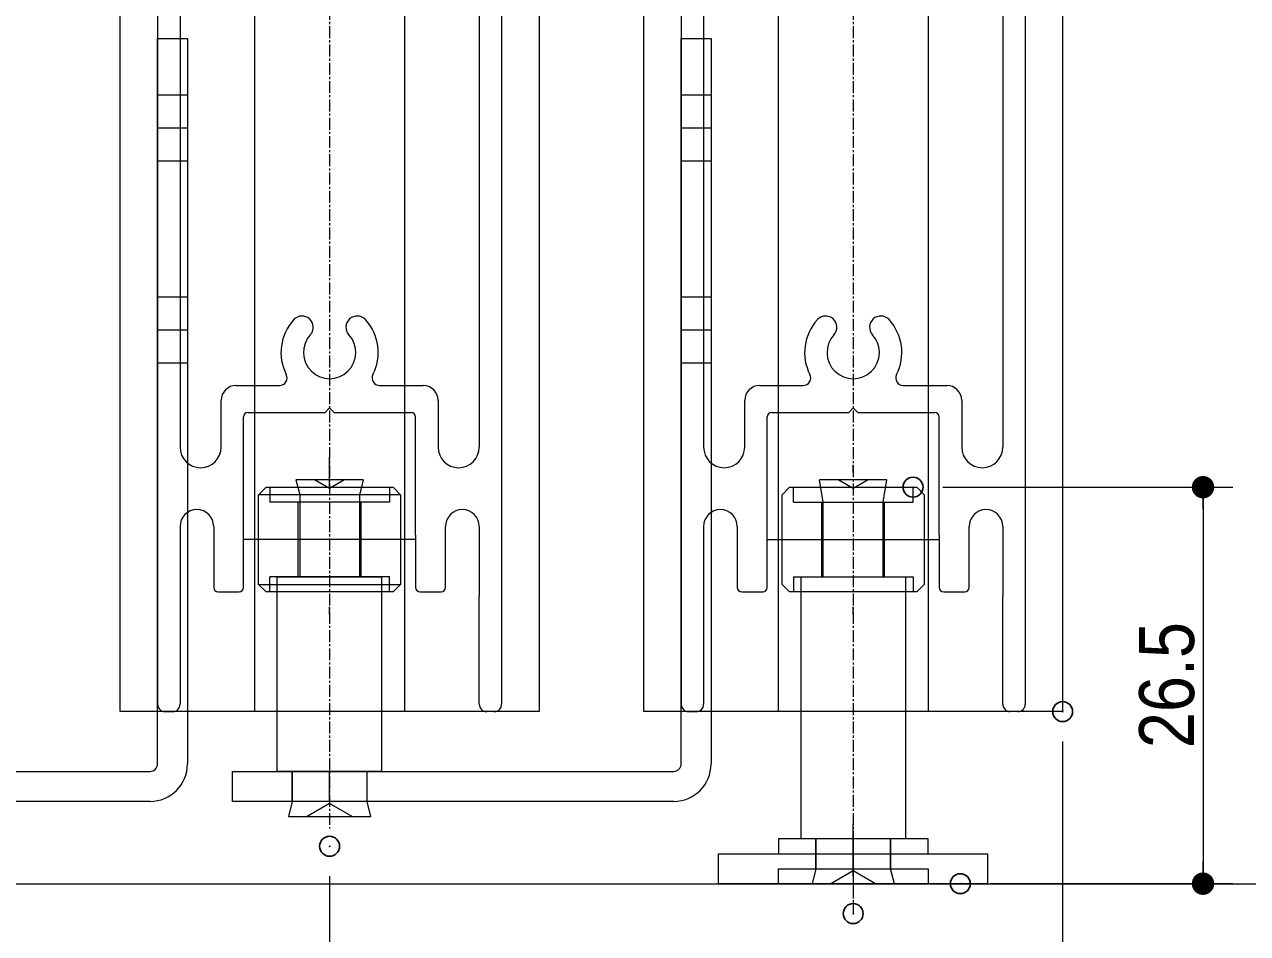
# Model space of a CAD drawing. Units: millimetres, scale not verified. Extents: x -4547 to 4547, y -2305 to 2305.
# Drawn here: x 594 to 1207, y -1731 to -1275 of the extents above; entities that cross this region are included whole.
import ezdxf
from ezdxf.enums import TextEntityAlignment as Align

# ---------------------------------------------------------------- set-up
doc = ezdxf.new("R2010")
doc.units = ezdxf.units.MM
doc.header["$LTSCALE"] = 20
doc.header["$PDMODE"] = 32
doc.header["$PDSIZE"] = 10
doc.linetypes.add('USER4', pattern=[9.172222, 5.997222, -1.058333, 1.058333, -1.058333])
for name, color, linetype, lineweight in [('0-1_3一般', 7, 'Continuous', 15), ('0-2_2寸法-1', 7, 'Continuous', 15), ('0-3_0', 7, 'Continuous', 25)]:
    doc.layers.add(name, color=color, linetype=linetype, lineweight=lineweight)
doc.layers.add('0-4_Defpoints', color=7, linetype='Continuous')
doc.styles.add('ＭＳ Ｐゴシック', font='')
doc.styles.get('ＭＳ Ｐゴシック').set_extended_font_data('MS PGothic')

# ---------------------------------------------------------------- blocks, each defined once
blk = doc.blocks.new('グループ-42')
at = {"layer": '0-1_3一般', "linetype": 'USER4', "lineweight": 5}
for p, q in [((41747.6, -20697.1), (41747.6, -33143.2)), ((46997.6, -20697.1), (46997.6, -33996.3))]:
    blk.add_line(p, q, dxfattribs=at)
at = {"layer": '0-1_3一般', "lineweight": 5}
for p, q in [((40247.6, -24021.3), (40247.6, -29320)), ((43247.6, -24021.3), (43247.6, -29320)), ((45497.6, -24021.3), (45497.6, -29320)), ((48497.6, -24021.3), (48497.6, -29320)), ((40022.6, -24516), (40022.6, -31896.3)), ((43472.6, -24516), (43472.6, -31896.3)), ((45272.6, -24516), (45272.6, -31896.3)), ((48722.6, -24516), (48722.6, -31896.3)), ((40810.1, -28701.3), (41246.2, -28701.3)), ((42248.9, -28701.3), (42685.1, -28701.3)), ((46060.1, -28701.3), (46496.2, -28701.3)), ((47498.9, -28701.3), (47935.1, -28701.3)), ((40660.1, -29320), (40660.1, -28851.3)), ((41747.6, -28926.3), (41702.6, -28971.3)), ((41792.6, -28971.3), (41747.6, -28926.3)), ((42835.1, -28851.3), (42835.1, -29320)), ((45910.1, -29320), (45910.1, -28851.3)), ((46997.6, -28926.3), (46952.6, -28971.3)), ((47042.6, -28971.3), (46997.6, -28926.3)), ((48085.1, -28851.3), (48085.1, -29320)), ((40885.1, -30726.3), (40885.1, -29016.3)), ((40930.1, -28971.3), (41702.6, -28971.3)), ((41792.6, -28971.3), (42565.1, -28971.3)), ((42610.1, -30201.3), (42610.1, -29016.3)), ((46135.1, -30726.3), (46135.1, -29016.3)), ((46180.1, -28971.3), (46952.6, -28971.3)), ((47042.6, -28971.3), (47815.1, -28971.3)), ((47860.1, -30201.3), (47860.1, -29016.3)), ((40247.6, -30115), (40247.6, -31896.3)), ((40585.1, -30115), (40585.1, -30726.3)), ((42910.1, -30726.3), (42910.1, -30115)), ((43247.6, -30115), (43247.6, -30816.3)), ((45497.6, -30115), (45497.6, -31896.3)), ((45835.1, -30115), (45835.1, -30726.3)), ((48160.1, -30726.3), (48160.1, -30115)), ((48497.6, -30115), (48497.6, -30816.3)), ((42610.1, -30201.3), (42610.1, -30726.3)), ((47860.1, -30201.3), (47860.1, -30726.3)), ((40630.1, -30771.3), (40840.1, -30771.3)), ((42655.1, -30771.3), (42865.1, -30771.3)), ((45880.1, -30771.3), (46090.1, -30771.3)), ((47905.1, -30771.3), (48115.1, -30771.3)), ((43247.6, -31896.3), (43247.6, -30816.3)), ((48497.6, -31896.3), (48497.6, -30816.3)), ((40097.6, -31971.3), (40172.6, -31971.3)), ((43397.6, -31971.3), (43322.6, -31971.3)), ((45347.6, -31971.3), (45422.6, -31971.3)), ((48647.6, -31971.3), (48572.6, -31971.3))]:
    blk.add_line(p, q, dxfattribs=at)
for centre, radius, start, end in [((41747.6, -28371.3), 487.5, 137.4576, 206.95775), ((41471.3, -28117.7), 112.5, 317.4576, 137.4576), ((42023.8, -28117.7), 112.5, 42.5424, 222.5424), ((41747.6, -28371.3), 487.5, 333.04225, 42.5424), ((46997.6, -28371.3), 487.5, 137.4576, 206.95775), ((46721.3, -28117.7), 112.5, 317.4576, 137.4576), ((47273.8, -28117.7), 112.5, 42.5424, 222.5424), ((46997.6, -28371.3), 487.5, 333.04225, 42.5424), ((41747.6, -28371.3), 262.5, 137.4576, 42.5424), ((46997.6, -28371.3), 262.5, 137.4576, 42.5424), ((41246.2, -28626.3), 75, 270, 26.95775), ((42248.9, -28626.3), 75, 153.04225, 270), ((46496.2, -28626.3), 75, 270, 26.95775), ((47498.9, -28626.3), 75, 153.04225, 270), ((40810.1, -28851.3), 150, 90, 180), ((42685.1, -28851.3), 150, 0, 90), ((46060.1, -28851.3), 150, 90, 180), ((47935.1, -28851.3), 150, 0, 90), ((40930.1, -29016.3), 45, 90, 180), ((42565.1, -29016.3), 45, 0, 90), ((46180.1, -29016.3), 45, 90, 180), ((47815.1, -29016.3), 45, 0, 90), ((40453.8, -29320), 206.2, 180, 270), ((40453.8, -29320), 206.2, 270, 0), ((43041.3, -29320), 206.2, 180, 0), ((45703.8, -29320), 206.2, 180, 270), ((45703.8, -29320), 206.2, 270, 0), ((48291.3, -29320), 206.2, 180, 0), ((40416.3, -30115), 168.8, 90, 180), ((40416.3, -30115), 168.8, 0, 90), ((43078.8, -30115), 168.8, 0, 180), ((45666.3, -30115), 168.8, 90, 180), ((45666.3, -30115), 168.8, 0, 90), ((48328.8, -30115), 168.8, 0, 180), ((40630.1, -30726.3), 45, 180, 270), ((40840.1, -30726.3), 45, 270, 0), ((42655.1, -30726.3), 45, 180, 270), ((42865.1, -30726.3), 45, 270, 0), ((45880.1, -30726.3), 45, 180, 270), ((46090.1, -30726.3), 45, 270, 0), ((47905.1, -30726.3), 45, 180, 270), ((48115.1, -30726.3), 45, 270, 0), ((40097.6, -31896.3), 75, 180, 270), ((40172.6, -31896.3), 75, 270, 0), ((43322.6, -31896.3), 75, 180, 270), ((43397.6, -31896.3), 75, 270, 0), ((45347.6, -31896.3), 75, 180, 270), ((45422.6, -31896.3), 75, 270, 0), ((48572.6, -31896.3), 75, 180, 270), ((48647.6, -31896.3), 75, 270, 0)]:
    blk.add_arc(centre, radius, start, end, dxfattribs=at)
blk = doc.blocks.new('グループ-44')
at = {"layer": '0-1_3一般', "lineweight": 5}
for p, q in [((46997.6, -29571.3), (46997.6, -29496.3)), ((46697.6, -29871.3), (46660.1, -29646.3)), ((46997.6, -29732.9), (46847.6, -29646.3)), ((47147.6, -29646.3), (46997.6, -29732.9)), ((47335.1, -29646.3), (47147.6, -29646.3)), ((47297.6, -29871.3), (47335.1, -29646.3)), ((46285.1, -29796.3), (46360.1, -29721.3)), ((46285.1, -30696.3), (46285.1, -29796.3)), ((46360.1, -29721.3), (46397.6, -29721.3)), ((46397.6, -29721.3), (46672.6, -29721.3)), ((46397.6, -29871.3), (46397.6, -29721.3)), ((47597.6, -29721.3), (47635.1, -29721.3)), ((47597.6, -29871.3), (47597.6, -29721.3)), ((47710.1, -29796.3), (47635.1, -29721.3)), ((47710.1, -29796.3), (47710.1, -30696.3)), ((46397.6, -29871.3), (46682.6, -29871.3)), ((46682.6, -30621.3), (46682.6, -29871.3)), ((46682.6, -29871.3), (47312.6, -29871.3)), ((46697.6, -30621.3), (46697.6, -29871.3)), ((47297.6, -30621.3), (47297.6, -29871.3)), ((47312.6, -29871.3), (47597.6, -29871.3)), ((46135.1, -30246.3), (47860.1, -30246.3)), ((46397.6, -30621.3), (46397.6, -30771.3)), ((46397.6, -30621.3), (46682.6, -30621.3)), ((46472.6, -30621.3), (46472.6, -33246.3)), ((46472.6, -30621.3), (46697.6, -30621.3)), ((47297.6, -30621.3), (47522.6, -30621.3)), ((47312.6, -30621.3), (47597.6, -30621.3)), ((47522.6, -30621.3), (47522.6, -33246.3)), ((47597.6, -30621.3), (47597.6, -30771.3)), ((46285.1, -30696.3), (46360.1, -30771.3)), ((46397.6, -30771.3), (46360.1, -30771.3)), ((47597.6, -30771.3), (47522.6, -30771.3)), ((47635.1, -30771.3), (47597.6, -30771.3)), ((47710.1, -30696.3), (47635.1, -30771.3)), ((46997.6, -30996.3), (46997.6, -30921.3)), ((46997.6, -33621.3), (46997.6, -33096.3)), ((46247.6, -33246.3), (46247.6, -33396.3)), ((47747.6, -33246.3), (46247.6, -33246.3)), ((46622.6, -33246.3), (46472.6, -33246.3)), ((46622.6, -33246.3), (46622.6, -33546.3)), ((46622.6, -33546.3), (46622.6, -33246.3)), ((46997.6, -33246.3), (46997.6, -33846.3)), ((47372.6, -33546.3), (47372.6, -33246.3)), ((47522.6, -33246.3), (47372.6, -33246.3)), ((47372.6, -33246.3), (47372.6, -33546.3)), ((47747.6, -33396.3), (47747.6, -33246.3)), ((45647.6, -33696.3), (45647.6, -33396.3)), ((45647.6, -33396.3), (45923.5, -33396.3)), ((45923.5, -33396.3), (46622.6, -33396.3)), ((46622.6, -33396.3), (47372.6, -33396.3)), ((47372.6, -33396.3), (48071.6, -33396.3)), ((48071.6, -33396.3), (48347.6, -33396.3)), ((48347.6, -33696.3), (48347.6, -33396.3)), ((46247.6, -33546.3), (47747.6, -33546.3)), ((46247.6, -33696.3), (46247.6, -33546.3)), ((46622.6, -33546.3), (46585.1, -33696.3)), ((46997.6, -33566.4), (46772.6, -33696.3)), ((47222.6, -33696.3), (46997.6, -33566.4)), ((47410.1, -33696.3), (47372.6, -33546.3)), ((47747.6, -33546.3), (47747.6, -33696.3)), ((45923.5, -33696.3), (45647.6, -33696.3)), ((46547.6, -33696.3), (45923.5, -33696.3)), ((47447.6, -33696.3), (46547.6, -33696.3)), ((46585.1, -33696.3), (46772.6, -33696.3)), ((46622.6, -33696.3), (47372.6, -33696.3)), ((46772.6, -33696.3), (47222.6, -33696.3)), ((47222.6, -33696.3), (47410.1, -33696.3)), ((48071.6, -33696.3), (47447.6, -33696.3)), ((48347.6, -33696.3), (48071.6, -33696.3))]:
    blk.add_line(p, q, dxfattribs=at)
for points in [[(47147.6, -29646.3), (46847.6, -29646.3), (46660.1, -29646.3)], [(46672.6, -29721.3), (47322.6, -29721.3), (47597.6, -29721.3)], [(46682.6, -30621.3), (47312.6, -30621.3), (47312.6, -29871.3)], [(47522.6, -30771.3), (46472.6, -30771.3), (46397.6, -30771.3)]]:
    blk.add_lwpolyline(points, dxfattribs=at)
blk = doc.blocks.new('グループ-49')
at = {"layer": '0-1_3一般', "lineweight": 5}
for p, q in [((40322.6, -25221.3), (40322.6, -27816.3)), ((45272.5, -25221.3), (45572.5, -25221.3)), ((45272.5, -27816.3), (45272.5, -25221.3)), ((45572.5, -25221.3), (45572.5, -27816.3)), ((40322.6, -25791.3), (40022.6, -25791.3)), ((40022.6, -26451.3), (40022.6, -25791.3)), ((40322.6, -25791.3), (40322.6, -26451.3)), ((45272.5, -26451.3), (45272.5, -25791.3)), ((45572.5, -25791.3), (45272.5, -25791.3)), ((40322.6, -26121.3), (40022.6, -26121.3)), ((45572.5, -26121.3), (45272.5, -26121.3)), ((40322.6, -26451.3), (40022.6, -26451.3)), ((40022.6, -28476.3), (40022.6, -27816.3)), ((40322.6, -27816.3), (40022.6, -27816.3)), ((45572.5, -27816.3), (45272.5, -27816.3)), ((45272.5, -28476.3), (45272.5, -27816.3)), ((45572.5, -27816.3), (45572.5, -28476.3)), ((40322.6, -28146.3), (40022.6, -28146.3)), ((45572.5, -28146.3), (45272.5, -28146.3)), ((40022.6, -32496.3), (40022.6, -28476.3)), ((40322.6, -28476.3), (40322.6, -32496.3)), ((45572.5, -28476.3), (45272.5, -28476.3)), ((45272.5, -32496.3), (45272.5, -28476.3)), ((45572.5, -28476.3), (45572.5, -32496.3)), ((36497.6, -29421.3), (36497.6, -29732.9)), ((41747.5, -29732.9), (41747.5, -29421.3)), ((36497.6, -29496.3), (36497.6, -29571.3)), ((41747.5, -29571.3), (41747.5, -29496.3)), ((36347.6, -29646.3), (36160.1, -29646.3)), ((36178.8, -29721.3), (36160.1, -29646.3)), ((36497.6, -29732.9), (36347.6, -29646.3)), ((36647.6, -29646.3), (36497.6, -29732.9)), ((36816.3, -29721.3), (36835.1, -29646.3)), ((41410, -29646.3), (41428.8, -29721.3)), ((41747.5, -29732.9), (41597.5, -29646.3)), ((41897.5, -29646.3), (41747.5, -29732.9)), ((42085, -29646.3), (41897.5, -29646.3)), ((42085, -29646.3), (42066.3, -29721.3)), ((35785.1, -30696.3), (35785.1, -29796.3)), ((35860.1, -29721.3), (35897.6, -29721.3)), ((36197.6, -29796.3), (36178.8, -29721.3)), ((36197.6, -30621.3), (36197.6, -29796.3)), ((37210.1, -29796.3), (37135.1, -29721.3)), ((37210.1, -29796.3), (37210.1, -30696.3)), ((41110, -29721.3), (41035, -29796.3)), ((41035, -30696.3), (41035, -29796.3)), ((42066.3, -29721.3), (42047.5, -29796.3)), ((42047.5, -29796.3), (42047.5, -30621.3)), ((42347.5, -29721.3), (42385, -29721.3)), ((42460, -29796.3), (42460, -30696.3)), ((36182.6, -29871.3), (35897.6, -29871.3)), ((36182.6, -29871.3), (36182.6, -30621.3)), ((36812.6, -29871.3), (36182.6, -29871.3)), ((42062.5, -29871.3), (41432.5, -29871.3)), ((42062.5, -30621.3), (42062.5, -29871.3)), ((42347.5, -29871.3), (42062.5, -29871.3)), ((37360.1, -30246.3), (35635.1, -30246.3)), ((42610, -30246.3), (40885, -30246.3)), ((35972.6, -30621.3), (35972.6, -30771.3)), ((35972.6, -30621.3), (36197.6, -30621.3)), ((36197.6, -30621.3), (36797.6, -30621.3)), ((36797.6, -30621.3), (37022.6, -30621.3)), ((37022.6, -30621.3), (37022.6, -30771.3)), ((41222.5, -30621.3), (41447.5, -30621.3)), ((41222.5, -30771.3), (41222.5, -30621.3)), ((41447.5, -30621.3), (42047.5, -30621.3)), ((42047.5, -30621.3), (42272.5, -30621.3)), ((42272.5, -30771.3), (42272.5, -30621.3)), ((35785.1, -30696.3), (37210.1, -30696.3)), ((35785.1, -30696.3), (35860.1, -30771.3)), ((35972.6, -30771.3), (35972.6, -32571.3)), ((37022.6, -30771.3), (37022.6, -32571.3)), ((37135.1, -30771.3), (37097.6, -30771.3)), ((37210.1, -30696.3), (37135.1, -30771.3)), ((41110, -30771.3), (41035, -30696.3)), ((41035, -30696.3), (42460, -30696.3)), ((41147.5, -30771.3), (41110, -30771.3)), ((41222.5, -32571.3), (41222.5, -30771.3)), ((42272.5, -32571.3), (42272.5, -30771.3)), ((42385, -30771.3), (42460, -30696.3)), ((36497.6, -30921.3), (36497.6, -30996.3)), ((41747.5, -30996.3), (41747.5, -30921.3)), ((35522.6, -32571.3), (36122.6, -32571.3)), ((37022.6, -32571.3), (35972.6, -32571.3)), ((36122.6, -32571.3), (36872.6, -32571.3)), ((36122.6, -32571.3), (36122.6, -32871.3)), ((36497.6, -32871.3), (36497.6, -32571.3)), ((36872.6, -32871.3), (36872.6, -32571.3)), ((36872.6, -32571.3), (39947.6, -32571.3)), ((36872.6, -32871.3), (36872.6, -32571.3)), ((40772.5, -32871.3), (40772.5, -32571.3)), ((40772.5, -32571.3), (41372.5, -32571.3)), ((42272.5, -32571.3), (41222.5, -32571.3)), ((41372.5, -32871.3), (41372.5, -32571.3)), ((41372.5, -32571.3), (42122.5, -32571.3)), ((41372.5, -32571.3), (41372.5, -32871.3)), ((41747.5, -32871.3), (41747.5, -32571.3)), ((42122.5, -32571.3), (45197.5, -32571.3)), ((42122.5, -32871.3), (42122.5, -32571.3)), ((42122.5, -32871.3), (42122.5, -32571.3)), ((36122.6, -32871.3), (36085.1, -33021.3)), ((36497.6, -32891.4), (36272.6, -33021.3)), ((36722.6, -33021.3), (36497.6, -32891.4)), ((39947.6, -32871.3), (36872.6, -32871.3)), ((36910.1, -33021.3), (36872.6, -32871.3)), ((41372.5, -32871.3), (40772.5, -32871.3)), ((41372.5, -32871.3), (41335, -33021.3)), ((42122.5, -32871.3), (41372.5, -32871.3)), ((41747.5, -32891.4), (41522.5, -33021.3)), ((41972.5, -33021.3), (41747.5, -32891.4)), ((45197.5, -32871.3), (42122.5, -32871.3)), ((42160, -33021.3), (42122.5, -32871.3)), ((36085.1, -33021.3), (36910.1, -33021.3)), ((41335, -33021.3), (42160, -33021.3))]:
    blk.add_line(p, q, dxfattribs=at)
for points in [[(40022.6, -27816.3), (40022.6, -25221.3), (40322.6, -25221.3)], [(45572.5, -25791.3), (45572.5, -26451.3), (45272.5, -26451.3)], [(40322.6, -27816.3), (40322.6, -28476.3), (40022.6, -28476.3)], [(36835.1, -29646.3), (36647.6, -29646.3), (36347.6, -29646.3)], [(41897.5, -29646.3), (41597.5, -29646.3), (41410, -29646.3)], [(37210.1, -29796.3), (35785.1, -29796.3), (35860.1, -29721.3)], [(35897.6, -29871.3), (35897.6, -29721.3), (37097.6, -29721.3)], [(36797.6, -30621.3), (36797.6, -29796.3), (36816.3, -29721.3)], [(37097.6, -29871.3), (37097.6, -29721.3), (37135.1, -29721.3)], [(42385, -29721.3), (42460, -29796.3), (41035, -29796.3)], [(41110, -29721.3), (41147.5, -29721.3), (41147.5, -29871.3)], [(41147.5, -29721.3), (42347.5, -29721.3), (42347.5, -29871.3)], [(41428.8, -29721.3), (41447.5, -29796.3), (41447.5, -30621.3)], [(37097.6, -29871.3), (36812.6, -29871.3), (36812.6, -30621.3)], [(41432.5, -30621.3), (41432.5, -29871.3), (41147.5, -29871.3)], [(35897.6, -30621.3), (35897.6, -30771.3), (35860.1, -30771.3)], [(37097.6, -30621.3), (36812.6, -30621.3), (36182.6, -30621.3), (35897.6, -30621.3)], [(37097.6, -30621.3), (37097.6, -30771.3), (35897.6, -30771.3)], [(42347.5, -30771.3), (41147.5, -30771.3), (41147.5, -30621.3)], [(42347.5, -30621.3), (42062.5, -30621.3), (41432.5, -30621.3), (41147.5, -30621.3)], [(42385, -30771.3), (42347.5, -30771.3), (42347.5, -30621.3)], [(36122.6, -32871.3), (35522.6, -32871.3), (35522.6, -32571.3)], [(36872.6, -32871.3), (36122.6, -32871.3), (36122.6, -32571.3)]]:
    blk.add_lwpolyline(points, dxfattribs=at)
for centre, radius in [((39947.6, -32496.3), 375), ((39947.6, -32496.3), 75), ((45197.5, -32496.3), 75), ((45197.5, -32496.3), 375)]:
    blk.add_arc(centre, radius, 270, 0, dxfattribs=at)
blk = doc.blocks.new('グループ-50')
at = {"layer": '0-1_3一般', "lineweight": 5}
for p, q in [((39647.6, -31971.3), (39647.6, 7044)), ((40997.6, -31971.3), (40997.6, 7044)), ((42497.6, 7044), (42497.6, -31971.3)), ((43847.6, 7044), (43847.6, -31971.3)), ((44897.6, -31971.3), (44897.6, 7044)), ((46247.6, -31971.3), (46247.6, 7044)), ((47747.6, 7044), (47747.6, -31971.3)), ((49097.6, 7044), (49097.6, -31971.3)), ((40997.6, -31971.3), (39647.6, -31971.3)), ((42497.6, -31971.3), (40997.6, -31971.3)), ((43847.6, -31971.3), (42497.6, -31971.3)), ((49097.6, -31971.3), (47747.6, -31971.3))]:
    blk.add_line(p, q, dxfattribs=at)
blk.add_lwpolyline([(47747.6, -31971.3), (46247.6, -31971.3), (44897.6, -31971.3)], dxfattribs=at)
blk = doc.blocks.new('グループ-55')
at = {"layer": '0-1_3一般', "lineweight": 5}
for p, q in [((29381.5, -33696.3), (39872.6, -33696.3)), ((39872.6, -33696.3), (54422.6, -33696.3))]:
    blk.add_line(p, q, dxfattribs=at)
blk = doc.blocks.new('グループ-57')
at = {"layer": '0-1_3一般'}
for name in ['グループ-42', 'グループ-55', 'グループ-50', 'グループ-49', 'グループ-44']:
    blk.add_blockref(name, (0, 0), dxfattribs=at)
blk = doc.blocks.new('_Dot')
at = {"layer": '0-3_0'}
blk.add_line((-10, 0), (-20, 0), dxfattribs=at)
for points in [[(0, 0), (-10, 0), (-9.92, 1.25)], [(0, 0), (-9.92, -1.25), (-10, 0)], [(0, 0), (-9.92, 1.25), (-9.69, 2.49)], [(0, 0), (-9.69, -2.49), (-9.92, -1.25)], [(0, 0), (-9.69, 2.49), (-9.3, 3.68)], [(0, 0), (-9.3, -3.68), (-9.69, -2.49)], [(0, 0), (-9.3, 3.68), (-8.76, 4.82)], [(0, 0), (-8.76, -4.82), (-9.3, -3.68)], [(0, 0), (-8.76, 4.82), (-8.09, 5.88)], [(0, 0), (-8.09, -5.88), (-8.76, -4.82)], [(0, 0), (-8.09, 5.88), (-7.29, 6.85)], [(0, 0), (-7.29, -6.85), (-8.09, -5.88)], [(0, 0), (-7.29, 6.85), (-6.37, 7.71)], [(0, 0), (-6.37, -7.71), (-7.29, -6.85)], [(0, 0), (-6.37, 7.71), (-5.36, 8.44)], [(0, 0), (-5.36, -8.44), (-6.37, -7.71)], [(0, 0), (-5.36, 8.44), (-4.26, 9.05)], [(0, 0), (-4.26, -9.05), (-5.36, -8.44)], [(0, 0), (-4.26, 9.05), (-3.09, 9.51)], [(0, 0), (-3.09, -9.51), (-4.26, -9.05)], [(0, 0), (-3.09, 9.51), (-1.87, 9.82)], [(0, 0), (-1.87, -9.82), (-3.09, -9.51)], [(0, 0), (-1.87, 9.82), (-0.63, 9.98)], [(0, 0), (-0.63, -9.98), (-1.87, -9.82)], [(0, 0), (-0.63, 9.98), (0.63, 9.98)], [(0, 0), (0.63, -9.98), (-0.63, -9.98)], [(0, 0), (0.63, 9.98), (1.87, 9.82)], [(0, 0), (1.87, 9.82), (3.09, 9.51)], [(0, 0), (3.09, 9.51), (4.26, 9.05)], [(0, 0), (4.26, 9.05), (5.36, 8.44)], [(0, 0), (5.36, 8.44), (6.37, 7.71)], [(0, 0), (6.37, 7.71), (7.29, 6.85)], [(0, 0), (7.29, 6.85), (8.09, 5.88)], [(0, 0), (8.09, 5.88), (8.76, 4.82)], [(0, 0), (8.76, 4.82), (9.3, 3.68)], [(0, 0), (9.3, 3.68), (9.69, 2.49)], [(0, 0), (9.69, 2.49), (9.92, 1.25)], [(0, 0), (9.92, 1.25), (10, 0)], [(0, 0), (1.87, -9.82), (0.63, -9.98)], [(0, 0), (3.09, -9.51), (1.87, -9.82)], [(0, 0), (4.26, -9.05), (3.09, -9.51)], [(0, 0), (5.36, -8.44), (4.26, -9.05)], [(0, 0), (6.37, -7.71), (5.36, -8.44)], [(0, 0), (7.29, -6.85), (6.37, -7.71)], [(0, 0), (8.09, -5.88), (7.29, -6.85)], [(0, 0), (8.76, -4.82), (8.09, -5.88)], [(0, 0), (9.3, -3.68), (8.76, -4.82)], [(0, 0), (9.69, -2.49), (9.3, -3.68)], [(0, 0), (9.92, -1.25), (9.69, -2.49)], [(0, 0), (10, 0), (9.92, -1.25)]]:
    blk.add_solid(points, dxfattribs=at)

msp = doc.modelspace()

# ---------------------------------------------------------------- linework, layer by layer
at = {"layer": '0-2_2寸法-1'}
for p, q in [((1054.25, -1507.45), (1199.63, -1507.45)), ((1184.63, -1518.71), (1184.63, -1694.95)), ((1114.25, -1634.95), (1114.25, -1821.2)), ((746.75, -1702.45), (746.75, -1821.2)), ((746.75, -1702.45), (746.75, -1821.2)), ((1077.95, -1706.2), (1199.63, -1706.2))]:
    msp.add_line(p, q, dxfattribs=at)
at = {"layer": '0-4_Defpoints'}
for p in [(1039.25, -1507.45), (1114.25, -1619.95), (746.75, -1687.45), (1062.95, -1706.2), (1184.63, -1706.2), (1009.25, -1721.2)]:
    msp.add_point(p, dxfattribs=at)

# ---------------------------------------------------------------- block references
at = {"layer": '0-1_3一般', "xscale": 0.05, "yscale": 0.05}
msp.add_blockref('グループ-57', (-1340.62, -21.39), dxfattribs=at)
at = {"layer": '0-2_2寸法-1', "xscale": 0.5627563, "yscale": 0.5627563}
for p, rotation in [((1184.63, -1507.45), 90), ((1184.63, -1706.2), 270)]:
    msp.add_blockref('_Dot', p, dxfattribs=dict(at, rotation=rotation))

# ---------------------------------------------------------------- texts
at = {"layer": '0-2_2寸法-1', "style": 'ＭＳ Ｐゴシック', "width": 0.9}
msp.add_text('26.5', height=27.57, rotation=90, dxfattribs=at).set_placement((1188.43, -1638.24), align=Align.BOTTOM_LEFT)

doc.saveas('drawing.dxf')
